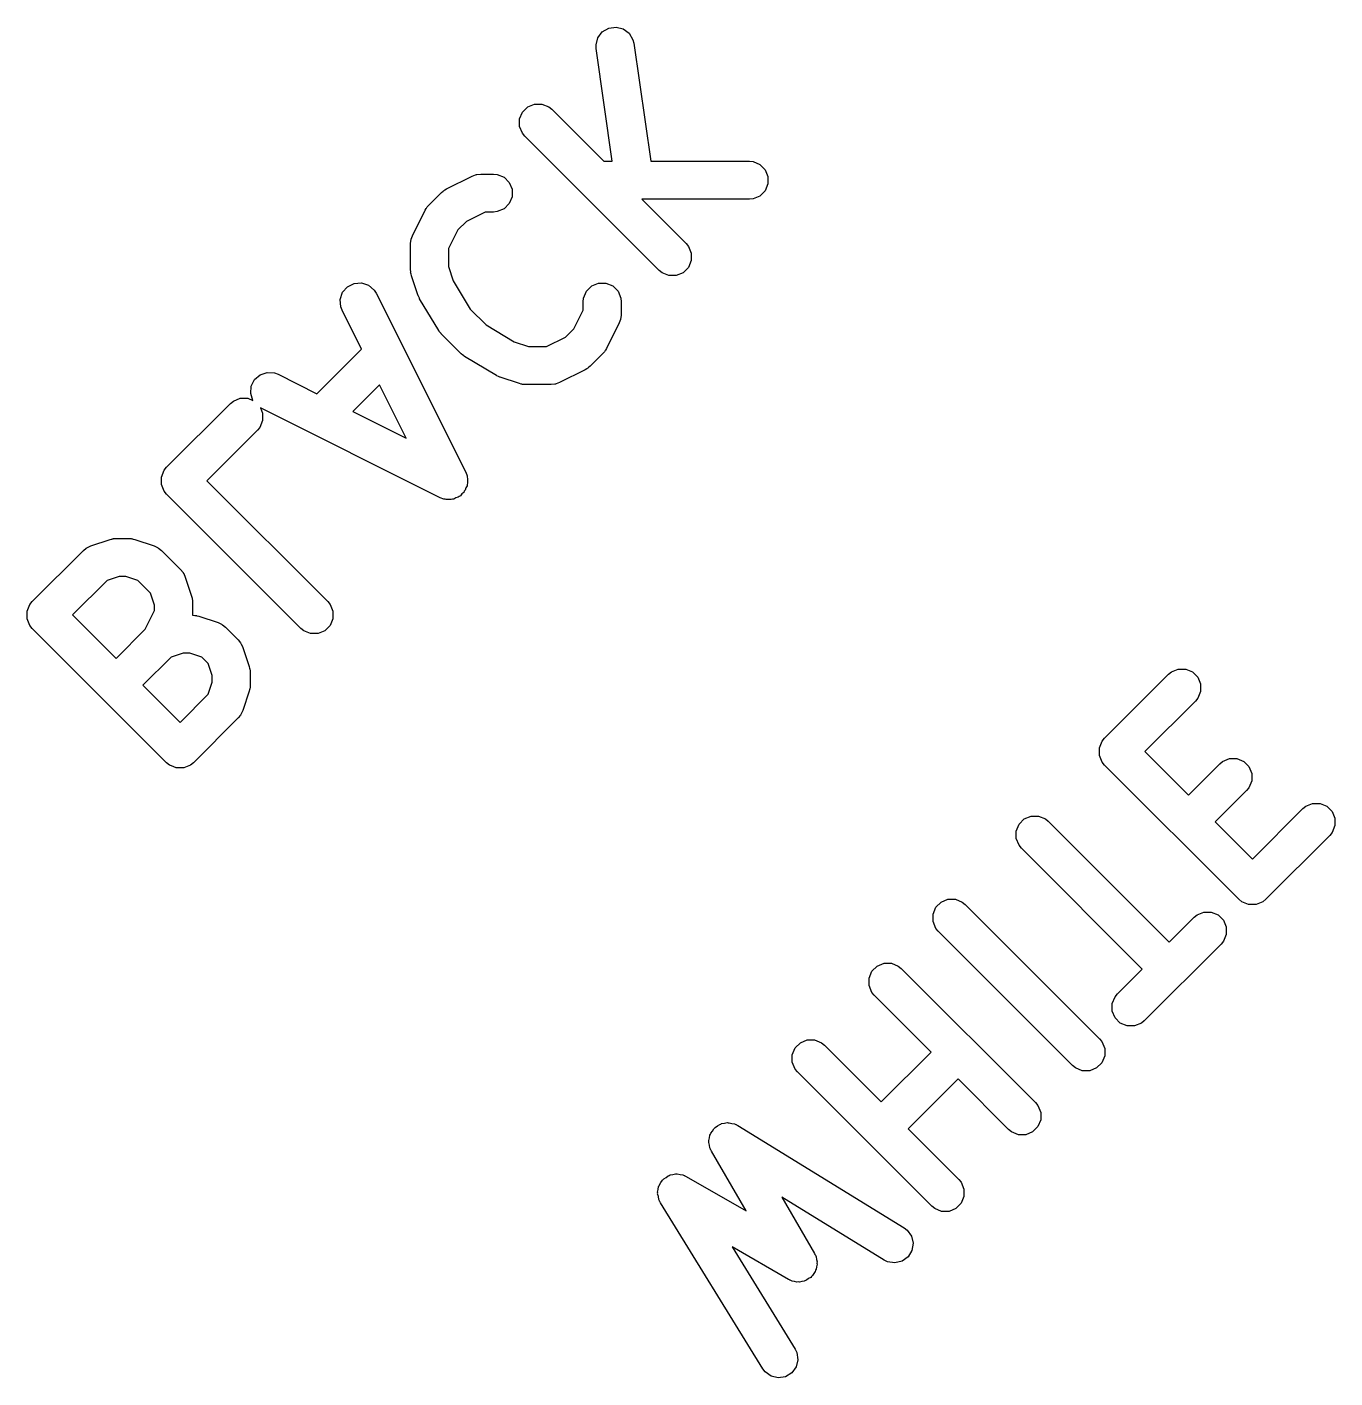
# Model space of a CAD drawing. Extents: x 110.4 to 184.6, y -131.1 to -56.8.
# Drawn here: x 110.42 to 117.3, y -131.1 to -123.98 of the extents above; entities that cross this region are included whole.
import ezdxf

# ---------------------------------------------------------------- set-up
doc = ezdxf.new("R2010")
doc.units = 0
doc.layers.add('BLACK', color=7, linetype='CONTINUOUS')

msp = doc.modelspace()

# ---------------------------------------------------------------- linework, layer by layer
at = {"layer": 'BLACK', "linetype": 'CONTINUOUS'}
for p, q in [((113.421406, -124.037465), (113.444817, -124.006251)), ((113.444817, -124.006251), (113.478391, -123.986371)), ((113.478391, -123.986371), (113.517016, -123.980853)), ((113.517016, -123.980853), (113.554814, -123.990537)), ((113.554814, -123.990537), (113.586028, -124.013948)), ((113.586028, -124.013948), (113.605908, -124.047522)), ((113.411722, -124.075263), (113.421406, -124.037465)), ((113.412579, -124.094847), (113.411722, -124.075263)), ((113.605908, -124.047522), (113.610569, -124.066563)), ((113.610569, -124.066563), (113.699319, -124.687812)), ((113.497289, -124.687812), (113.412579, -124.094847)), ((113.009434, -124.465257), (113.024366, -124.429209)), ((113.024366, -124.429209), (113.051956, -124.401619)), ((113.051956, -124.401619), (113.088004, -124.386687)), ((113.088004, -124.386687), (113.127022, -124.386687)), ((113.127022, -124.386687), (113.16307, -124.401619)), ((113.16307, -124.401619), (113.178224, -124.414055)), ((113.178224, -124.414055), (113.451981, -124.687812)), ((113.009434, -124.504275), (113.009434, -124.465257)), ((113.024366, -124.540323), (113.009434, -124.504275)), ((113.036802, -124.555477), (113.024366, -124.540323)), ((113.743909, -125.262583), (113.036802, -124.555477)), ((113.451981, -124.687812), (113.497289, -124.687812)), ((113.699319, -124.687812), (114.218681, -124.687812)), ((114.218681, -124.687812), (114.23819, -124.689733)), ((114.23819, -124.689733), (114.274238, -124.704665)), ((114.274238, -124.704665), (114.301828, -124.732255)), ((112.62506, -124.833056), (112.759747, -124.765713)), ((112.759747, -124.765713), (112.778055, -124.758707)), ((112.778055, -124.758707), (112.781638, -124.758452)), ((112.781638, -124.758452), (112.784959, -124.757077)), ((112.784959, -124.757077), (112.804468, -124.755156)), ((112.804468, -124.755156), (112.871811, -124.755156)), ((112.871811, -124.755156), (112.89132, -124.757077)), ((112.89132, -124.757077), (112.927368, -124.772009)), ((112.927368, -124.772009), (112.954958, -124.799599)), ((114.301828, -124.732255), (114.31676, -124.768303)), ((114.31676, -124.768303), (114.31676, -124.807321)), ((112.531726, -124.919132), (112.59907, -124.851788)), ((112.59907, -124.851788), (112.60674, -124.845493)), ((112.60674, -124.845493), (112.60847, -124.843499)), ((112.60847, -124.843499), (112.611477, -124.841605)), ((112.611477, -124.841605), (112.614224, -124.839352)), ((112.614224, -124.839352), (112.616663, -124.838341)), ((112.616663, -124.838341), (112.62506, -124.833056)), ((112.954958, -124.799599), (112.96989, -124.835647)), ((112.96989, -124.835647), (112.96989, -124.874665)), ((114.301828, -124.843369), (114.274238, -124.870959)), ((114.31676, -124.807321), (114.301828, -124.843369)), ((112.512994, -124.945122), (112.518279, -124.936725)), ((112.518279, -124.936725), (112.51929, -124.934286)), ((112.51929, -124.934286), (112.521543, -124.931539)), ((112.521543, -124.931539), (112.523437, -124.928532)), ((112.523437, -124.928532), (112.525431, -124.926801)), ((112.525431, -124.926801), (112.531726, -124.919132)), ((112.927368, -124.938303), (112.89132, -124.953235)), ((112.954958, -124.910713), (112.927368, -124.938303)), ((112.96989, -124.874665), (112.954958, -124.910713)), ((114.218681, -124.887812), (113.65198, -124.887812)), ((113.65198, -124.887812), (113.88533, -125.121162)), ((114.23819, -124.885891), (114.218681, -124.887812)), ((114.274238, -124.870959), (114.23819, -124.885891)), ((112.445651, -125.079809), (112.512994, -124.945122)), ((112.729017, -125.004684), (112.684622, -125.049079)), ((112.828075, -124.955156), (112.729017, -125.004684)), ((112.871811, -124.955156), (112.828075, -124.955156)), ((112.89132, -124.953235), (112.871811, -124.955156)), ((112.438645, -125.098117), (112.445651, -125.079809)), ((112.684622, -125.049079), (112.635094, -125.148136)), ((112.435094, -125.12453), (112.437015, -125.105021)), ((112.435094, -125.259217), (112.435094, -125.12453)), ((112.437015, -125.105021), (112.43839, -125.1017)), ((112.43839, -125.1017), (112.438645, -125.098117)), ((112.635094, -125.148136), (112.635094, -125.242988)), ((113.88533, -125.121162), (113.897767, -125.136315)), ((113.897767, -125.136315), (113.912698, -125.172364)), ((113.912698, -125.211382), (113.897767, -125.24743)), ((113.912698, -125.172364), (113.912698, -125.211382)), ((112.436066, -125.26909), (112.435094, -125.259217)), ((112.435879, -125.271724), (112.436066, -125.26909)), ((112.436666, -125.275188), (112.435879, -125.271724)), ((112.437015, -125.278726), (112.436666, -125.275188)), ((112.438025, -125.281166), (112.437015, -125.278726)), ((112.440225, -125.290839), (112.438025, -125.281166)), ((112.473896, -125.391854), (112.440225, -125.290839)), ((112.635094, -125.242988), (112.660163, -125.318197)), ((113.759062, -125.27502), (113.743909, -125.262583)), ((113.795111, -125.289951), (113.759062, -125.27502)), ((113.834129, -125.289951), (113.795111, -125.289951)), ((113.870177, -125.27502), (113.834129, -125.289951)), ((113.897767, -125.24743), (113.870177, -125.27502)), ((112.077828, -125.378052), (112.103392, -125.348575)), ((112.103392, -125.348575), (112.138291, -125.331126)), ((112.138291, -125.331126), (112.177211, -125.32836)), ((112.177211, -125.32836), (112.214227, -125.340699)), ((112.214227, -125.340699), (112.243704, -125.366263)), ((112.243704, -125.366263), (112.254147, -125.382854)), ((112.660163, -125.318197), (112.749195, -125.466583)), ((113.361084, -125.372018), (113.388674, -125.344428)), ((113.388674, -125.344428), (113.424722, -125.329496)), ((113.424722, -125.329496), (113.46374, -125.329496)), ((113.46374, -125.329496), (113.499788, -125.344428)), ((113.499788, -125.344428), (113.527378, -125.372018)), ((112.065489, -125.415068), (112.077828, -125.378052)), ((112.068255, -125.453988), (112.065489, -125.415068)), ((112.254147, -125.382854), (112.725552, -126.325663)), ((112.474519, -125.393251), (112.473896, -125.391854)), ((112.474626, -125.393965), (112.474519, -125.393251)), ((112.478338, -125.401804), (112.474626, -125.393965)), ((112.481888, -125.409755), (112.478338, -125.401804)), ((112.482362, -125.410302), (112.481888, -125.409755)), ((112.483016, -125.411682), (112.482362, -125.410302)), ((112.584032, -125.580041), (112.483016, -125.411682)), ((113.344231, -125.427575), (113.346152, -125.408066)), ((113.344231, -125.47131), (113.344231, -125.427575)), ((113.346152, -125.408066), (113.361084, -125.372018)), ((113.527378, -125.372018), (113.54231, -125.408066)), ((113.54231, -125.408066), (113.544231, -125.427575)), ((113.544231, -125.427575), (113.544231, -125.494919)), ((112.075261, -125.472296), (112.068255, -125.453988)), ((112.177715, -125.677204), (112.075261, -125.472296)), ((112.749195, -125.466583), (112.832804, -125.550192)), ((113.2947, -125.570371), (113.344231, -125.47131)), ((113.544231, -125.494919), (113.54231, -125.514428)), ((112.58607, -125.582786), (112.584032, -125.580041)), ((112.832804, -125.550192), (112.981193, -125.639224)), ((113.250308, -125.614762), (113.2947, -125.570371)), ((113.533674, -125.539641), (113.46633, -125.674328)), ((113.54068, -125.521332), (113.533674, -125.539641)), ((113.540934, -125.517748), (113.54068, -125.521332)), ((113.54231, -125.514428), (113.540934, -125.517748)), ((112.586634, -125.584148), (112.58607, -125.582786)), ((112.591313, -125.58985), (112.586634, -125.584148)), ((112.595716, -125.595781), (112.591313, -125.58985)), ((112.596901, -125.596659), (112.595716, -125.595781)), ((112.59907, -125.599302), (112.596901, -125.596659)), ((112.700085, -125.700317), (112.59907, -125.599302)), ((112.981193, -125.639224), (113.056397, -125.664293)), ((113.151249, -125.664293), (113.250308, -125.614762)), ((111.942928, -125.91199), (112.177715, -125.677204)), ((112.702727, -125.702485), (112.700085, -125.700317)), ((112.703606, -125.703671), (112.702727, -125.702485)), ((112.709532, -125.70807), (112.703606, -125.703671)), ((112.715239, -125.712753), (112.709532, -125.70807)), ((112.716602, -125.713317), (112.715239, -125.712753)), ((112.719347, -125.715355), (112.716602, -125.713317)), ((112.887705, -125.81637), (112.719347, -125.715355)), ((113.056397, -125.664293), (113.151249, -125.664293)), ((113.447597, -125.700317), (113.380255, -125.76766)), ((113.453889, -125.69265), (113.447597, -125.700317)), ((113.455887, -125.690918), (113.453889, -125.69265)), ((113.457783, -125.687906), (113.455887, -125.690918)), ((113.460034, -125.685164), (113.457783, -125.687906)), ((113.461044, -125.682725), (113.460034, -125.685164)), ((113.46633, -125.674328), (113.461044, -125.682725)), ((113.354266, -125.786392), (113.219579, -125.853736)), ((113.362664, -125.781105), (113.354266, -125.786392)), ((113.365101, -125.780096), (113.362664, -125.781105)), ((113.367844, -125.777844), (113.365101, -125.780096)), ((113.370856, -125.775949), (113.367844, -125.777844)), ((113.372588, -125.773951), (113.370856, -125.775949)), ((113.380255, -125.76766), (113.372588, -125.773951)), ((111.596851, -125.872567), (111.6143, -125.837668)), ((111.6143, -125.837668), (111.643777, -125.812104)), ((111.643777, -125.812104), (111.680793, -125.799765)), ((111.680793, -125.799765), (111.719713, -125.802531)), ((111.719713, -125.802531), (111.738021, -125.809537)), ((111.738021, -125.809537), (111.942928, -125.91199)), ((112.889087, -125.817024), (112.887705, -125.81637)), ((112.889632, -125.817497), (112.889087, -125.817024)), ((112.897552, -125.821033), (112.889632, -125.817497)), ((112.905422, -125.82476), (112.897552, -125.821033)), ((112.906137, -125.824866), (112.905422, -125.82476)), ((112.907532, -125.825489), (112.906137, -125.824866)), ((113.008547, -125.859161), (112.907532, -125.825489)), ((113.018219, -125.86136), (113.008547, -125.859161)), ((113.020661, -125.862372), (113.018219, -125.86136)), ((113.024198, -125.86272), (113.020661, -125.862372)), ((113.027662, -125.863508), (113.024198, -125.86272)), ((113.030296, -125.86332), (113.027662, -125.863508)), ((113.04017, -125.864293), (113.030296, -125.86332)), ((113.174857, -125.864293), (113.04017, -125.864293)), ((113.194366, -125.862372), (113.174857, -125.864293)), ((113.197686, -125.860996), (113.194366, -125.862372)), ((113.20127, -125.860742), (113.197686, -125.860996)), ((113.219579, -125.853736), (113.20127, -125.860742)), ((111.503056, -125.95052), (111.539104, -125.935589)), ((111.539104, -125.935589), (111.578122, -125.935589)), ((111.578122, -125.935589), (111.605963, -125.94712)), ((111.594085, -125.911487), (111.596851, -125.872567)), ((111.605963, -125.94712), (111.594085, -125.911487)), ((112.271995, -125.865765), (112.13149, -126.006271)), ((112.412501, -126.146776), (112.271995, -125.865765)), ((111.151184, -126.299674), (111.487902, -125.962956)), ((111.487902, -125.962956), (111.503056, -125.95052)), ((111.648579, -125.988423), (111.645133, -125.986254)), ((111.645133, -125.986254), (111.656691, -126.014158)), ((112.591387, -126.459827), (111.648579, -125.988423)), ((112.13149, -126.006271), (112.412501, -126.146776)), ((111.656691, -126.053176), (111.64176, -126.089224)), ((111.656691, -126.014158), (111.656691, -126.053176)), ((111.629324, -126.104378), (111.363317, -126.370385)), ((111.64176, -126.089224), (111.629324, -126.104378)), ((111.123816, -126.350876), (111.138748, -126.314828)), ((111.123816, -126.389894), (111.123816, -126.350876)), ((111.138748, -126.314828), (111.151184, -126.299674)), ((112.725552, -126.325663), (112.732558, -126.343971)), ((112.732558, -126.343971), (112.733064, -126.351098)), ((112.733064, -126.351098), (112.735324, -126.357877)), ((112.735324, -126.357877), (112.734435, -126.370384)), ((111.138748, -126.425942), (111.123816, -126.389894)), ((111.151184, -126.441096), (111.138748, -126.425942)), ((111.363317, -126.370385), (111.999713, -127.006781)), ((112.715109, -126.431695), (112.705638, -126.439908)), ((112.718304, -126.425303), (112.715109, -126.431695)), ((112.722985, -126.419907), (112.718304, -126.425303)), ((112.726949, -126.408014), (112.722985, -126.419907)), ((112.732558, -126.396797), (112.726949, -126.408014)), ((112.733064, -126.389669), (112.732558, -126.396797)), ((112.735324, -126.382891), (112.733064, -126.389669)), ((112.734435, -126.370384), (112.735324, -126.382891)), ((111.858292, -127.148202), (111.151184, -126.441096)), ((112.609696, -126.466833), (112.591387, -126.459827)), ((112.616823, -126.467339), (112.609696, -126.466833)), ((112.623602, -126.469599), (112.616823, -126.467339)), ((112.636109, -126.46871), (112.623602, -126.469599)), ((112.648616, -126.469599), (112.636109, -126.46871)), ((112.655394, -126.467339), (112.648616, -126.469599)), ((112.662522, -126.466833), (112.655394, -126.467339)), ((112.67374, -126.461223), (112.662522, -126.466833)), ((112.685632, -126.45726), (112.67374, -126.461223)), ((112.691027, -126.45258), (112.685632, -126.45726)), ((112.697421, -126.449384), (112.691027, -126.45258)), ((112.705638, -126.439908), (112.697421, -126.449384)), ((110.73464, -126.72124), (110.75254, -126.713248)), ((110.75254, -126.713248), (110.853556, -126.679577)), ((110.853556, -126.679577), (110.863228, -126.677378)), ((110.863228, -126.677378), (110.865669, -126.676367)), ((110.865669, -126.676367), (110.869208, -126.676018)), ((110.869208, -126.676018), (110.872672, -126.675231)), ((110.872672, -126.675231), (110.875305, -126.675418)), ((110.875305, -126.675418), (110.885178, -126.674446)), ((110.885178, -126.674446), (110.952521, -126.674446)), ((110.952521, -126.674446), (110.962394, -126.675418)), ((110.962394, -126.675418), (110.965028, -126.675231)), ((110.965028, -126.675231), (110.968492, -126.676018)), ((110.968492, -126.676018), (110.97203, -126.676367)), ((110.97203, -126.676367), (110.97447, -126.677377)), ((110.97447, -126.677377), (110.984143, -126.679577)), ((110.984143, -126.679577), (111.085158, -126.713248)), ((111.085158, -126.713248), (111.103059, -126.72124)), ((110.444077, -127.00678), (110.713451, -126.737407)), ((110.713451, -126.737407), (110.728604, -126.72497)), ((110.728604, -126.72497), (110.731925, -126.723594)), ((110.731925, -126.723594), (110.73464, -126.72124)), ((111.103059, -126.72124), (111.105774, -126.723595)), ((111.105774, -126.723595), (111.109093, -126.72497)), ((111.109093, -126.72497), (111.124247, -126.737406)), ((111.124247, -126.737406), (111.225263, -126.838422)), ((111.225263, -126.838422), (111.237699, -126.853575)), ((111.237699, -126.853575), (111.239073, -126.856894)), ((111.239073, -126.856894), (111.241429, -126.85961)), ((111.241429, -126.85961), (111.249421, -126.877511)), ((110.838178, -126.895521), (110.656209, -127.07749)), ((110.901407, -126.874446), (110.838178, -126.895521)), ((110.936292, -126.874446), (110.901407, -126.874446)), ((110.999517, -126.89552), (110.936292, -126.874446)), ((111.067148, -126.963151), (110.999517, -126.89552)), ((111.249421, -126.877511), (111.283092, -126.978526)), ((111.088223, -127.026376), (111.067148, -126.963151)), ((111.283092, -126.978526), (111.285291, -126.988198)), ((111.285291, -126.988198), (111.286302, -126.990639)), ((111.286302, -126.990639), (111.28665, -126.994176)), ((111.28665, -126.994176), (111.287438, -126.997641)), ((111.287438, -126.997641), (111.28725, -127.000274)), ((111.28725, -127.000274), (111.288223, -127.010148)), ((110.416709, -127.057982), (110.431641, -127.021934)), ((110.416709, -127.097), (110.416709, -127.057982)), ((110.431641, -127.021934), (110.444077, -127.00678)), ((111.038694, -127.152941), (111.088223, -127.053884)), ((111.088223, -127.053884), (111.088223, -127.026376)), ((111.288223, -127.010148), (111.288223, -127.077491)), ((111.999713, -127.006781), (112.01215, -127.021934)), ((112.01215, -127.021934), (112.027081, -127.057982)), ((112.027081, -127.057982), (112.027081, -127.097)), ((110.431641, -127.133048), (110.416709, -127.097)), ((110.444077, -127.148202), (110.431641, -127.133048)), ((110.656209, -127.07749), (110.885177, -127.306459)), ((111.288223, -127.077491), (111.288123, -127.078507)), ((111.288123, -127.078507), (111.289239, -127.078507)), ((111.289239, -127.078507), (111.299112, -127.079479)), ((111.299112, -127.079479), (111.301746, -127.079292)), ((111.301746, -127.079292), (111.30521, -127.080079)), ((111.30521, -127.080079), (111.308748, -127.080428)), ((111.308748, -127.080428), (111.311188, -127.081438)), ((111.311188, -127.081438), (111.320861, -127.083638)), ((111.320861, -127.083638), (111.421876, -127.117309)), ((111.421876, -127.117309), (111.439777, -127.125301)), ((111.439777, -127.125301), (111.442492, -127.127655)), ((111.442492, -127.127655), (111.445812, -127.129031)), ((111.445812, -127.129031), (111.460965, -127.141468)), ((111.460965, -127.141468), (111.528308, -127.208812)), ((112.01215, -127.133049), (111.98456, -127.160639)), ((112.027081, -127.097), (112.01215, -127.133049)), ((111.151184, -127.855308), (110.444077, -127.148202)), ((110.885177, -127.306459), (111.038694, -127.152941)), ((111.528308, -127.208812), (111.540745, -127.223965)), ((111.873445, -127.160639), (111.858292, -127.148202)), ((111.909493, -127.17557), (111.873445, -127.160639)), ((111.948511, -127.17557), (111.909493, -127.17557)), ((111.98456, -127.160639), (111.948511, -127.17557)), ((111.238124, -127.278507), (111.174896, -127.299582)), ((111.27301, -127.278507), (111.238124, -127.278507)), ((111.336236, -127.299582), (111.27301, -127.278507)), ((111.540745, -127.223965), (111.54212, -127.227287)), ((111.54212, -127.227287), (111.544473, -127.229999)), ((111.544473, -127.229999), (111.552465, -127.247899)), ((111.552465, -127.247899), (111.586137, -127.348914)), ((111.174896, -127.299582), (111.026599, -127.447881)), ((111.370193, -127.333539), (111.336236, -127.299582)), ((111.391269, -127.396764), (111.370193, -127.333539)), ((111.586137, -127.348914), (111.588336, -127.358586)), ((111.588336, -127.358586), (111.589348, -127.361028)), ((111.391269, -127.431653), (111.391269, -127.396764)), ((111.589348, -127.361028), (111.589696, -127.364565)), ((111.589696, -127.364565), (111.590484, -127.368029)), ((111.590484, -127.368029), (111.590296, -127.370663)), ((111.590296, -127.370663), (111.591269, -127.380537)), ((111.591269, -127.380537), (111.591269, -127.447881)), ((116.088443, -127.726415), (116.425161, -127.389697)), ((116.425161, -127.389697), (116.440315, -127.377261)), ((116.440315, -127.377261), (116.476363, -127.36233)), ((116.476363, -127.36233), (116.515381, -127.36233)), ((116.515381, -127.36233), (116.551429, -127.377261)), ((116.551429, -127.377261), (116.579019, -127.404851)), ((116.579019, -127.404851), (116.59395, -127.440899)), ((111.026599, -127.447881), (111.221894, -127.643176)), ((111.221894, -127.643176), (111.370194, -127.494876)), ((111.370194, -127.494876), (111.391269, -127.431653)), ((111.586137, -127.479504), (111.552465, -127.580519)), ((111.588336, -127.469831), (111.586137, -127.479504)), ((111.589348, -127.46739), (111.588336, -127.469831)), ((111.589696, -127.463852), (111.589348, -127.46739)), ((111.590484, -127.460389), (111.589696, -127.463852)), ((111.591269, -127.447881), (111.590296, -127.457754)), ((111.590296, -127.457754), (111.590484, -127.460389)), ((116.59395, -127.479917), (116.579019, -127.515965)), ((116.59395, -127.440899), (116.59395, -127.479917)), ((116.566583, -127.531119), (116.300576, -127.797126)), ((116.579019, -127.515965), (116.566583, -127.531119)), ((111.528308, -127.619607), (111.292606, -127.855309)), ((111.540744, -127.604453), (111.528308, -127.619607)), ((111.542119, -127.601132), (111.540744, -127.604453)), ((111.544473, -127.598419), (111.542119, -127.601132)), ((111.552465, -127.580519), (111.544473, -127.598419)), ((116.061075, -127.777617), (116.076007, -127.741569)), ((116.061075, -127.816635), (116.061075, -127.777617)), ((116.076007, -127.741569), (116.088443, -127.726415)), ((111.166337, -127.867745), (111.151184, -127.855308)), ((111.292606, -127.855309), (111.277452, -127.867745)), ((116.076007, -127.852683), (116.061075, -127.816635)), ((116.088443, -127.867837), (116.076007, -127.852683)), ((116.300576, -127.797126), (116.529543, -128.026093)), ((116.694536, -127.861102), (116.709689, -127.848665)), ((116.709689, -127.848665), (116.745737, -127.833734)), ((116.745737, -127.833734), (116.784756, -127.833734)), ((116.784756, -127.833734), (116.820804, -127.848666)), ((116.820804, -127.848666), (116.848394, -127.876256)), ((111.176895, -127.872118), (111.166337, -127.867745)), ((111.202386, -127.882677), (111.176895, -127.872118)), ((111.241404, -127.882677), (111.202386, -127.882677)), ((111.277452, -127.867745), (111.241404, -127.882677)), ((116.795551, -128.574943), (116.088443, -127.867837)), ((116.529543, -128.026093), (116.694536, -127.861102)), ((116.848394, -127.876256), (116.863325, -127.912304)), ((116.863325, -127.912304), (116.863325, -127.951322)), ((116.848393, -127.98737), (116.835957, -128.002524)), ((116.863325, -127.951322), (116.848393, -127.98737)), ((116.835957, -128.002524), (116.670965, -128.167515)), ((117.147421, -128.084368), (117.183469, -128.069436)), ((117.183469, -128.069436), (117.222487, -128.069436)), ((117.222487, -128.069436), (117.258536, -128.084368)), ((115.665864, -128.151711), (115.701912, -128.136779)), ((115.701912, -128.136779), (115.74093, -128.136779)), ((115.74093, -128.136779), (115.776978, -128.151711)), ((116.86626, -128.36281), (117.132268, -128.096804)), ((117.132268, -128.096804), (117.147421, -128.084368)), ((117.258536, -128.084368), (117.286125, -128.111957)), ((117.286125, -128.111957), (117.301057, -128.148006)), ((115.623342, -128.215349), (115.638274, -128.179301)), ((115.638274, -128.179301), (115.665864, -128.151711)), ((115.776978, -128.151711), (115.792132, -128.164147)), ((115.792132, -128.164147), (116.428527, -128.800543)), ((116.670965, -128.167515), (116.86626, -128.36281)), ((117.301057, -128.187024), (117.286125, -128.223072)), ((117.301057, -128.148006), (117.301057, -128.187024)), ((115.623342, -128.254367), (115.623342, -128.215349)), ((115.638274, -128.290415), (115.623342, -128.254367)), ((117.273689, -128.238225), (116.936972, -128.574943)), ((117.286125, -128.223072), (117.273689, -128.238225)), ((115.65071, -128.305569), (115.638274, -128.290415)), ((116.287106, -128.941964), (115.65071, -128.305569)), ((115.18561, -128.653082), (115.200542, -128.617034)), ((115.200542, -128.617034), (115.228132, -128.589444)), ((115.228132, -128.589444), (115.26418, -128.574512)), ((115.26418, -128.574512), (115.303198, -128.574512)), ((115.303198, -128.574512), (115.339246, -128.589444)), ((115.339246, -128.589444), (115.3544, -128.60188)), ((115.3544, -128.60188), (116.061506, -129.308988)), ((116.810704, -128.58738), (116.795551, -128.574943)), ((116.846752, -128.602311), (116.810704, -128.58738)), ((116.88577, -128.602311), (116.846752, -128.602311)), ((116.921819, -128.58738), (116.88577, -128.602311)), ((116.921829, -128.587369), (116.921819, -128.58738)), ((116.936972, -128.574943), (116.921829, -128.587369)), ((115.18561, -128.6921), (115.18561, -128.653082)), ((115.200542, -128.728148), (115.18561, -128.6921)), ((116.428527, -128.800543), (116.559848, -128.669224)), ((116.559848, -128.669224), (116.575001, -128.656787)), ((116.575001, -128.656787), (116.611049, -128.641856)), ((116.611049, -128.641856), (116.650067, -128.641856)), ((116.650067, -128.641856), (116.686116, -128.656787)), ((116.686116, -128.656787), (116.713706, -128.684377)), ((116.713706, -128.684377), (116.728637, -128.720426)), ((115.212978, -128.743302), (115.200542, -128.728148)), ((115.920085, -129.450409), (115.212978, -128.743302)), ((116.728637, -128.759444), (116.713706, -128.795492)), ((116.728637, -128.720426), (116.728637, -128.759444)), ((116.701269, -128.810645), (116.297208, -129.214707)), ((116.713706, -128.795492), (116.701269, -128.810645)), ((114.891414, -128.926161), (114.927462, -128.911229)), ((114.927462, -128.911229), (114.96648, -128.911229)), ((114.96648, -128.911229), (115.002528, -128.926161)), ((114.848892, -128.989799), (114.863824, -128.953751)), ((114.848892, -129.028817), (114.848892, -128.989799)), ((114.863824, -128.953751), (114.891414, -128.926161)), ((115.002528, -128.926161), (115.017682, -128.938597)), ((115.017682, -128.938597), (115.724788, -129.645704)), ((116.155786, -129.073285), (116.287106, -128.941964)), ((114.863824, -129.064865), (114.848892, -129.028817)), ((114.87626, -129.080019), (114.863824, -129.064865)), ((115.175939, -129.379697), (114.87626, -129.080019)), ((116.128418, -129.124487), (116.14335, -129.088439)), ((116.128418, -129.163505), (116.128418, -129.124487)), ((116.14335, -129.088439), (116.155786, -129.073285)), ((116.14335, -129.199553), (116.128418, -129.163505)), ((116.17094, -129.227143), (116.14335, -129.199553)), ((116.206988, -129.242075), (116.17094, -129.227143)), ((116.246006, -129.242075), (116.206988, -129.242075)), ((116.282054, -129.227143), (116.246006, -129.242075)), ((116.297208, -129.214707), (116.282054, -129.227143)), ((114.459763, -129.357812), (114.487353, -129.330222)), ((114.487353, -129.330222), (114.523401, -129.31529)), ((114.523401, -129.31529), (114.562419, -129.31529)), ((114.562419, -129.31529), (114.598467, -129.330222)), ((114.598467, -129.330222), (114.613621, -129.342658)), ((114.613621, -129.342658), (114.913299, -129.642336)), ((116.061506, -129.308988), (116.073943, -129.324141)), ((116.073943, -129.324141), (116.088874, -129.360189)), ((114.444831, -129.39386), (114.459763, -129.357812)), ((114.444831, -129.432878), (114.444831, -129.39386)), ((114.913299, -129.642336), (115.175939, -129.379697)), ((116.088874, -129.399207), (116.073943, -129.435256)), ((116.088874, -129.360189), (116.088874, -129.399207)), ((114.459763, -129.468926), (114.444831, -129.432878)), ((114.472199, -129.48408), (114.459763, -129.468926)), ((115.179306, -130.191186), (114.472199, -129.48408)), ((115.935238, -129.462846), (115.920085, -129.450409)), ((115.971286, -129.477777), (115.935238, -129.462846)), ((116.010304, -129.477777), (115.971286, -129.477777)), ((116.046353, -129.462846), (116.010304, -129.477777)), ((116.073943, -129.435256), (116.046353, -129.462846)), ((115.31736, -129.521118), (115.054721, -129.783758)), ((115.583367, -129.787125), (115.31736, -129.521118)), ((115.724788, -129.645704), (115.737225, -129.660857)), ((115.737225, -129.660857), (115.752156, -129.696906)), ((115.752156, -129.696906), (115.752156, -129.735924)), ((114.036032, -129.780073), (114.039153, -129.775997)), ((114.039153, -129.775997), (114.051719, -129.768721)), ((114.051719, -129.768721), (114.063482, -129.760209)), ((114.063482, -129.760209), (114.068475, -129.75902)), ((114.068475, -129.75902), (114.07292, -129.756447)), ((114.07292, -129.756447), (114.087319, -129.754533)), ((114.087319, -129.754533), (114.10144, -129.751172)), ((114.10144, -129.751172), (114.106507, -129.751984)), ((114.106507, -129.751984), (114.111599, -129.751308)), ((114.111599, -129.751308), (114.12563, -129.755049)), ((114.12563, -129.755049), (114.139966, -129.757348)), ((114.139966, -129.757348), (114.146876, -129.760715)), ((114.146876, -129.760715), (114.1493, -129.761362)), ((114.1493, -129.761362), (114.151223, -129.762834)), ((114.151223, -129.762834), (114.157588, -129.765936)), ((114.157588, -129.765936), (115.033052, -130.304684)), ((115.737225, -129.771972), (115.709635, -129.799562)), ((115.752156, -129.735924), (115.737225, -129.771972)), ((114.005384, -129.844681), (114.009125, -129.830649)), ((114.00606, -129.849772), (114.005384, -129.844681)), ((114.009125, -129.830649), (114.011424, -129.816314)), ((114.011424, -129.816314), (114.014114, -129.811941)), ((114.014114, -129.811941), (114.015438, -129.80698)), ((114.015438, -129.80698), (114.024263, -129.79545)), ((114.024263, -129.79545), (114.031873, -129.783084)), ((114.031873, -129.783084), (114.036032, -129.780073)), ((115.054721, -129.783758), (115.320727, -130.049765)), ((115.59852, -129.799562), (115.583367, -129.787125)), ((115.634569, -129.814493), (115.59852, -129.799562)), ((115.673587, -129.814493), (115.634569, -129.814493)), ((115.709635, -129.799562), (115.673587, -129.814493)), ((114.005248, -129.85484), (114.00606, -129.849772)), ((114.008609, -129.86896), (114.005248, -129.85484)), ((114.010523, -129.88336), (114.008609, -129.86896)), ((114.013704, -129.890358), (114.010523, -129.88336)), ((114.014285, -129.892798), (114.013704, -129.890358)), ((114.015705, -129.89476), (114.014285, -129.892798)), ((114.018635, -129.901206), (114.015705, -129.89476)), ((114.201134, -130.216432), (114.018635, -129.901206)), ((113.753423, -130.067017), (113.760699, -130.054451)), ((113.760699, -130.054451), (113.764775, -130.05133)), ((113.764775, -130.05133), (113.767786, -130.047171)), ((113.767786, -130.047171), (113.780152, -130.039561)), ((113.780152, -130.039561), (113.791682, -130.030736)), ((113.791682, -130.030736), (113.796643, -130.029412)), ((113.796643, -130.029412), (113.801016, -130.026722)), ((113.801016, -130.026722), (113.815351, -130.024423)), ((113.815351, -130.024423), (113.829383, -130.020682)), ((113.829383, -130.020682), (113.834474, -130.021358)), ((113.834474, -130.021358), (113.839542, -130.020546)), ((113.839542, -130.020546), (113.853662, -130.023907)), ((113.853662, -130.023907), (113.868062, -130.025821)), ((113.868062, -130.025821), (113.87506, -130.029002)), ((113.87506, -130.029002), (113.8775, -130.029583)), ((113.8775, -130.029583), (113.879462, -130.031003)), ((113.879462, -130.031003), (113.885908, -130.033933)), ((113.885908, -130.033933), (114.201134, -130.216432)), ((115.320727, -130.049765), (115.333164, -130.064918)), ((113.735874, -130.116738), (113.739235, -130.102617)), ((113.736686, -130.121805), (113.735874, -130.116738)), ((113.73601, -130.126897), (113.736686, -130.121805)), ((113.739751, -130.140928), (113.73601, -130.126897)), ((113.739235, -130.102617), (113.741149, -130.088218)), ((113.741149, -130.088218), (113.743722, -130.083773)), ((113.743722, -130.083773), (113.744911, -130.07878)), ((113.744911, -130.07878), (113.753423, -130.067017)), ((115.333164, -130.064918), (115.348095, -130.100967)), ((115.348095, -130.100967), (115.348095, -130.139985)), ((113.74205, -130.155264), (113.739751, -130.140928)), ((113.745417, -130.162174), (113.74205, -130.155264)), ((113.746064, -130.164598), (113.745417, -130.162174)), ((113.747536, -130.166521), (113.746064, -130.164598)), ((113.750638, -130.172886), (113.747536, -130.166521)), ((114.289386, -131.048351), (113.750638, -130.172886)), ((114.928233, -130.475016), (114.390283, -130.14397)), ((114.390283, -130.14397), (114.56211, -130.440761)), ((115.194459, -130.203623), (115.179306, -130.191186)), ((115.230508, -130.218554), (115.194459, -130.203623)), ((115.305574, -130.203623), (115.269526, -130.218554)), ((115.333164, -130.176033), (115.305574, -130.203623)), ((115.348095, -130.139985), (115.333164, -130.176033)), ((115.269526, -130.218554), (115.230508, -130.218554)), ((115.033052, -130.304684), (115.048661, -130.316545)), ((115.048661, -130.316545), (115.071535, -130.348154)), ((114.425463, -130.577408), (114.128671, -130.405581)), ((114.128671, -130.405581), (114.459718, -130.943532)), ((115.071535, -130.348154), (115.080573, -130.386111)), ((115.080573, -130.386111), (115.074397, -130.424638)), ((114.56211, -130.440761), (114.56413, -130.445205)), ((114.56413, -130.445205), (114.565307, -130.446743)), ((114.565307, -130.446743), (114.565985, -130.449286)), ((114.565985, -130.449286), (114.570222, -130.458607)), ((114.570222, -130.458607), (114.57196, -130.471693)), ((114.57196, -130.471693), (114.575361, -130.484444)), ((114.575361, -130.484444), (114.574507, -130.490865)), ((114.945855, -130.483604), (114.928233, -130.475016)), ((114.984381, -130.48978), (114.945855, -130.483604)), ((115.022338, -130.480742), (114.984381, -130.48978)), ((115.053948, -130.457868), (115.022338, -130.480742)), ((115.074397, -130.424638), (115.053948, -130.457868)), ((114.550672, -130.55689), (114.545528, -130.560826)), ((114.557286, -130.545466), (114.550672, -130.55689)), ((114.565307, -130.534987), (114.557286, -130.545466)), ((114.566975, -130.52873), (114.565307, -130.534987)), ((114.570222, -130.523123), (114.566975, -130.52873)), ((114.57196, -130.510036), (114.570222, -130.523123)), ((114.575361, -130.497286), (114.57196, -130.510036)), ((114.574507, -130.490865), (114.575361, -130.497286)), ((114.429907, -130.579428), (114.425463, -130.577408)), ((114.431445, -130.580605), (114.429907, -130.579428)), ((114.433988, -130.581283), (114.431445, -130.580605)), ((114.443309, -130.58552), (114.433988, -130.581283)), ((114.456395, -130.587258), (114.443309, -130.58552)), ((114.469146, -130.590659), (114.456395, -130.587258)), ((114.475567, -130.589805), (114.469146, -130.590659)), ((114.481988, -130.590659), (114.475567, -130.589805)), ((114.494738, -130.587258), (114.481988, -130.590659)), ((114.507825, -130.58552), (114.494738, -130.587258)), ((114.513432, -130.582273), (114.507825, -130.58552)), ((114.519689, -130.580605), (114.513432, -130.582273)), ((114.530168, -130.572584), (114.519689, -130.580605)), ((114.541592, -130.56597), (114.530168, -130.572584)), ((114.545528, -130.560826), (114.541592, -130.56597)), ((114.459718, -130.943532), (114.468306, -130.961154)), ((114.468306, -130.961154), (114.474482, -130.99968)), ((114.301247, -131.06396), (114.289386, -131.048351)), ((114.465445, -131.037637), (114.44257, -131.069247)), ((114.474482, -130.99968), (114.465445, -131.037637)), ((114.332856, -131.086834), (114.301247, -131.06396)), ((114.370813, -131.095872), (114.332856, -131.086834)), ((114.40934, -131.089696), (114.370813, -131.095872)), ((114.44257, -131.069247), (114.40934, -131.089696))]:
    msp.add_line(p, q, dxfattribs=at)

doc.saveas('drawing.dxf')
